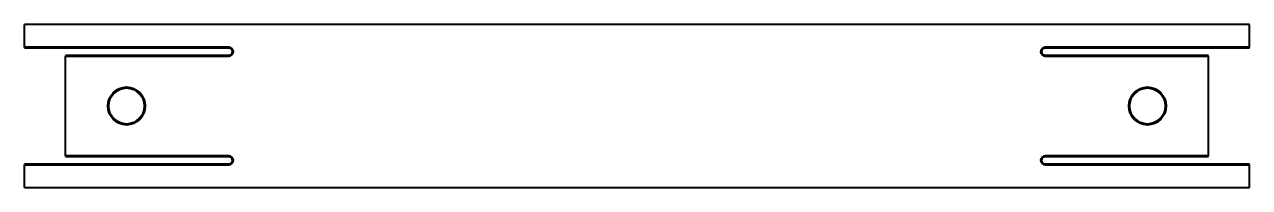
# Model space of a CAD drawing. Header units: millimetres. Extents: x 2180 to 3080, y 0 to 120.
import ezdxf

# ---------------------------------------------------------------- set-up
doc = ezdxf.new("R2010")
doc.units = ezdxf.units.MM
doc.linetypes.add('K5LT32768', pattern=[0])
doc.linetypes.add('K5LT_BASIC', pattern=[0])
doc.layers.add('Системный слой', color=7, linetype='Continuous')

msp = doc.modelspace()

# ---------------------------------------------------------------- linework, layer by layer
at = {"color": 7, "linetype": 'K5LT32768', "lineweight": 40}
for p, q in [((3080, 120), (2180, 120)), ((2180, 103), (2180, 120)), ((3080, 103), (3080, 120)), ((2330, 100), (2330, 99.99)), ((2330, 99.99), (2330, 100)), ((2930, 100), (2930, 99.99)), ((2930, 99.99), (2930, 100)), ((2210, 23), (2210, 97)), ((3050, 23), (3050, 97)), ((2330, 20.01), (2330, 20)), ((2330, 20), (2330, 20.01)), ((2930, 20.01), (2930, 20)), ((2930, 20), (2930, 20.01)), ((2180, 0), (2180, 17)), ((3080, 0), (3080, 17)), ((2180, 0), (3080, 0))]:
    msp.add_line(p, q, dxfattribs=at)
at = {"layer": 'Системный слой', "color": 150, "linetype": 'K5LT_BASIC', "lineweight": 60}
for p, q in [((2330, 103), (2180, 103)), ((2930, 103), (3080, 103)), ((2330, 97), (2210, 97)), ((2930, 97), (3050, 97)), ((2330, 23), (2210, 23)), ((2930, 23), (3050, 23)), ((2330, 17), (2180, 17)), ((2930, 17), (3080, 17))]:
    msp.add_line(p, q, dxfattribs=at)
for centre in [(2255, 60), (3005, 60)]:
    msp.add_circle(centre, 13.5, dxfattribs=at)
for centre, start, end in [((2330, 100), 270, 90), ((2930, 100), 90, 270), ((2330, 20), 270, 90), ((2930, 20), 90, 270)]:
    msp.add_arc(centre, 3, start, end, dxfattribs=at)

doc.saveas('drawing.dxf')
